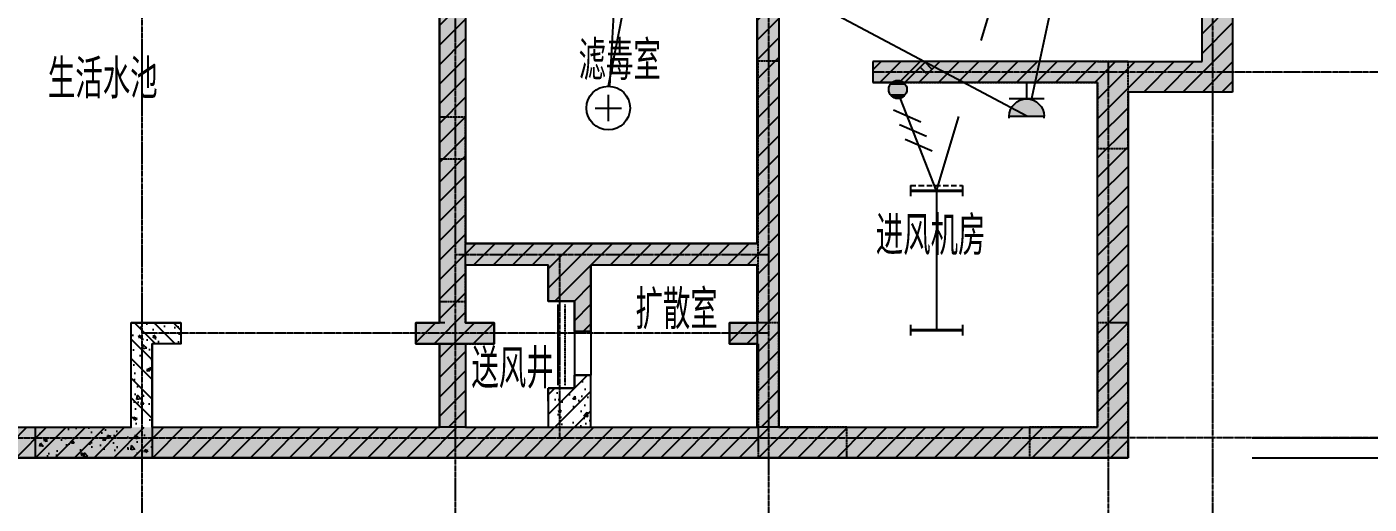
# Model space of a CAD drawing. Extents: x -170759 to 304867, y -311201 to 112352.
# Drawn here: x -32336 to -16916, y -125400 to -119919 of the extents above; entities that cross this region are included whole.
import ezdxf
from ezdxf.enums import TextEntityAlignment as Align

# ---------------------------------------------------------------- set-up
doc = ezdxf.new("R2010")
doc.units = 0
for name, pattern in [('ACAD_ISO04W100', [30.5, 24, -3, 0.5, -3]), ('DASHED', [0.75, 0.5, -0.25]), ('DOTE', [2.42, 2, -0.2, 0.02, -0.2]), ('HIDDEN', [0.375, 0.25, -0.125])]:
    doc.linetypes.add(name, pattern=pattern)
doc.layers.get('0').update_dxf_attribs({"linetype": 'CONTINUOUS'})
doc.layers.get('DEFPOINTS').update_dxf_attribs({"linetype": 'CONTINUOUS'})
for name, color, linetype in [('7', 8, 'CONTINUOUS'), ('AXIS', 3, 'CONTINUOUS'), ('DOTE', 251, 'CONTINUOUS'), ('EQUIP', 3, 'CONTINUOUS'), ('PUB_DIM', 3, 'CONTINUOUS'), ('TXT', 3, 'CONTINUOUS'), ('WAL', 20, 'CONTINUOUS'), ('WALL', 7, 'CONTINUOUS'), ('WIRE', 1, 'CONTINUOUS'), ('ZHU', 251, 'CONTINUOUS'), ('ZXX', 2, 'ACAD_ISO04W100')]:
    doc.layers.add(name, color=color, linetype=linetype)
doc.styles.add('DIM_FONT', font='SIMPLEX.shx', dxfattribs={"width": 0.8})
doc.styles.add('HZTXT', font='txt.shx', dxfattribs={"width": 0.8, "bigfont": 'hztxt.shx'})
doc.dimstyles.new('NORMAL', dxfattribs={"dimtxt": 300, "dimasz": 1, "dimexe": 250, "dimexo": 300, "dimgap": 150, "dimtad": 1, "dimdec": 0, "dimzin": 0, "dimdsep": 46, "dimtxsty": 'DIM_FONT', "dimblk": '_DIMX', "dimblk1": '_DIMX', "dimblk2": '_DIMX', "dimsah": 1, "dimcen": 2.5, "dimclrt": 7, "dimadec": 0, "dimazin": 0, "dimtfac": 1, "dimtdec": 0, "dimtix": 1, "dimtmove": 2, "dimatfit": 3, "dimldrblk": '_DIMX', "dimfxl": 0, "dimtolj": 1, "dimtzin": 0, "dimarcsym": 0})
pattern_1 = [(50, (-108706.48, -140644.84), (364.3693, -31.8782), [38.1, -419.1]), (355, (-108706.48, -140644.84), (-70.4857, 382.1133), [30.48, -335.28]), (100.451, (-108676.1, -140647.5), (293.885, 350.2334), [32.38, -356.18]), (46.1842, (-108706.5, -140543.24), (542.158, -84.0847), [57.15, -628.65]), (96.6356, (-108661.3, -140550.25), (474.8085, 494.851), [48.57, -534.27]), (351.184, (-108706.5, -140543.24), (474.8092, 494.8502), [45.72, -502.92]), (21, (-108655.68, -140568.64), (303.2298, -204.531), [38.1, -419.1]), (326, (-108655.68, -140568.64), (123.604, 368.376), [30.48, -335.28]), (71.4514, (-108630.4, -140585.7), (426.833, 163.8457), [32.38, -356.18]), (37.5, (-108706.48, -140644.84), (6.1772, 169.11008), [0, -331.216, 0, -340.36, 0, -336.55]), (7.5, (-108706.48, -140644.84), (133.63933, 200.36115), [0, -194.056, 0, -323.596, 0, -128.27]), (327.5, (-108819.76, -140644.84), (271.1812, -11.45749), [0, -127, 0, -396.24, 0, -525.78]), (317.5, (-108870.56, -140644.84), (296.25836, 50.853), [0, -165.1, 0, -263.144, 0, -373.38])]

# ---------------------------------------------------------------- blocks, each defined once
blk = doc.blocks.new('_DIMX')
blk.add_line((-150, 0), (150, 0))
at = {"const_width": 50}
blk.add_lwpolyline([(-70, -70), (70, 70)], dxfattribs=at)
blk = doc.blocks.new('*D721')
at = {"layer": 'AXIS', "color": 0, "lineweight": -2}
for p, q in [((-18261, -124637), (-14037, -124637)), ((-14287, -124636), (-14287, -124635)), ((-14287, -124637), (-14287, -124867)), ((-18261, -124867), (-14037, -124867)), ((-14287, -124868), (-14287, -124869))]:
    blk.add_line(p, q, dxfattribs=at)
at = {"layer": 'DEFPOINTS', "color": 0}
for p in [(-18561, -124637, 0), (-18561, -124867, 0), (-14287, -124867)]:
    blk.add_point(p, dxfattribs=at)
at = {"layer": 'AXIS', "color": 0, "lineweight": -2}
for p, rotation in [((-14287, -124637), 270), ((-14287, -124867), 90)]:
    blk.add_blockref('_DIMX', p, dxfattribs=dict(at, rotation=rotation))
at = {"layer": 'AXIS', "color": 7, "insert": (-14587, -124752), "char_height": 300, "attachment_point": 5, "rotation": 90, "style": 'DIM_FONT'}
blk.add_mtext('\\A1;230', dxfattribs=at)
blk = doc.blocks.new('_LINKPT1')
blk.add_line((0, 0), (0, 0))
blk = doc.blocks.new('M_Y42QFV')
for p, q in [((-0.3, 0), (0.3, 0)), ((0, 0.3), (0, -0.3))]:
    blk.add_line(p, q)
blk.add_circle((0, 0), 0.5)
for p in [(0, 0.5), (-0.5, 0), (0.5, 0), (0, -0.5)]:
    blk.add_blockref('_LINKPT1', p)
at = {"width": 0.8, "flags": 9}
blk.add_attdef('A', (0, 0), '', height=0.00002, dxfattribs=at)
blk = doc.blocks.new('M_Y4YTM')
for p, q in [((-1.2, 0.25), (-1.2, -0.25)), ((-1.2, 0), (1.2, 0)), ((1.2, 0.25), (1.2, -0.25))]:
    blk.add_line(p, q)
at = {"const_width": 0.14}
blk.add_lwpolyline([(-1.2, 0), (1.2, 0)], dxfattribs=at)
at = {"xscale": 0.002, "yscale": 0.002, "zscale": 0.002}
for p in [(-1.2, 0), (0, 0), (1.2, 0)]:
    blk.add_blockref('_LINKPT1', p, dxfattribs=at)
at = {"width": 0.8, "flags": 9}
blk.add_attdef('A', (0, 0), '', height=0.00002, dxfattribs=at)
blk = doc.blocks.new('M_X23')
for p, q in [((-0.5, 1.05), (-0.5, 1)), ((-0.5, 1), (0.5, 1)), ((0.5, 1.05), (0.5, 1)), ((0.5, 0.5), (-0.5, 0.5)), ((0, 0.5), (0, 0))]:
    blk.add_line(p, q)
blk.add_arc((0, 1), 0.5, 180, 0)
for points in [[(0.433, 0.75), (-0.433, 0.75), (0.5, 1), (-0.5, 1)], [(0.25, 0.567), (-0.25, 0.567), (0.433, 0.75), (-0.433, 0.75)], [(0, 0.5), (0, 0.5), (0.25, 0.567), (-0.25, 0.567)]]:
    blk.add_solid(points)
blk.add_blockref('_LINKPT1', (0.001, 0))
at = {"width": 0.8, "flags": 9}
blk.add_attdef('A', (0, 0), '', height=0.00002, dxfattribs=at)
blk = doc.blocks.new('M_X6')
for p, q in [((0.147, 0.356), (0.625, 0.833)), ((0.512, 0.72), (0.653, 0.579)), ((0.625, 0.833), (0.766, 0.692))]:
    blk.add_line(p, q)
blk.add_circle((0, 0.208), 0.208)
for points in [[(-0.18, 0.313), (0.18, 0.313), (-0.208, 0.208), (0.208, 0.208)], [(-0.104, 0.389), (0.104, 0.389), (-0.18, 0.313), (0.18, 0.313)], [(0, 0.417), (0, 0.417), (-0.104, 0.389), (0.104, 0.389)], [(-0.18, 0.104), (0.18, 0.104), (-0.208, 0.208), (0.208, 0.208)], [(-0.104, 0.028), (0.104, 0.028), (-0.18, 0.104), (0.18, 0.104)], [(0, 0), (0, 0), (-0.104, 0.028), (0.104, 0.028)]]:
    blk.add_solid(points)
for p in [(0, 0.417), (-0.208, 0.208), (0.208, 0.208), (0, 0)]:
    blk.add_blockref('_LINKPT1', p)
at = {"width": 0.8, "flags": 9}
blk.add_attdef('A', (0, 0), '', height=0.00002, dxfattribs=at)
blk = doc.blocks.new('_Y1QMM')
at = {"linetype": 'DASHED', "ltscale": 0.5}
blk.add_line((-1.2, 0.25), (1.2, 0.25), dxfattribs=at)
for p, q in [((-1.2, 0.25), (-1.2, -0.25)), ((-1.2, 0), (1.2, 0)), ((1.2, 0.25), (1.2, -0.25))]:
    blk.add_line(p, q)
at = {"const_width": 0.14}
blk.add_lwpolyline([(-1.2, 0), (1.2, 0)], dxfattribs=at)
at = {"xscale": 0.002, "yscale": 0.002, "zscale": 0.002}
for p in [(-1.2, 0), (0, 0), (1.2, 0)]:
    blk.add_blockref('_LINKPT1', p, dxfattribs=at)
at = {"style": 'DIM_FONT', "width": 0.8, "flags": 9}
blk.add_attdef('A', (0, 0), '', height=0.00002, dxfattribs=at)
blk = doc.blocks.new('_WIE3')
for p, q in [((-0.2, 0.4), (-1, -0.4)), ((0.4, 0.4), (-0.4, -0.4)), ((1, 0.4), (0.2, -0.4))]:
    blk.add_line(p, q)
at = {"width": 0.8}
blk.add_attdef('N', text='', height=1, dxfattribs=at).set_placement((-0.017, 1.056), align=Align.MIDDLE)

msp = doc.modelspace()

# ---------------------------------------------------------------- hatches: boundary and pattern name
at = {"layer": 'WIRE'}
h = msp.add_hatch(dxfattribs=at)
h.set_pattern_fill('AR-CONC', scale=2, style=0)
h.set_pattern_definition(pattern_1)
h.paths.add_polyline_path([(-47996.48801, -110637.31182), (-47996.48801, -110117.31182), (-50746.48801, -110117.31182), (-50746.48801, -120667.31182), (-49546.48801, -120667.31182), (-49546.48801, -124867.31182), (-19686.48801, -124867.31182), (-19686.48801, -120667.31182), (-18486.48801, -120667.31182), (-18486.48801, -118517.31182), (-18536.48801, -118517.31182), (-18536.48801, -110117.31182), (-19116.48801, -110117.31182), (-19116.48801, -110357.31182), (-18836.48801, -110357.31182), (-18836.48801, -120317.31182), (-22616.48801, -120317.31182), (-22616.48801, -120557.31182), (-20036.48801, -120557.31182), (-20036.48801, -124517.31182), (-23696.48801, -124517.31182), (-49196.48801, -124517.31182), (-49196.48801, -120317.31182), (-50396.48801, -120317.31182), (-50396.48585, -110357.31162), (-49446.48801, -110357.31182), (-49446.48801, -110637.31182), (-49196.48801, -110637.31182), (-49196.48801, -110357.31182), (-48236.48801, -110357.31182), (-48236.48801, -110637.31182)])
h = msp.add_hatch(dxfattribs=at)
h.set_pattern_fill('ANSI31', scale=50, style=0)
h.set_pattern_definition([(45, (-108706.48, -140271.6), (-112.2532, 112.2532), [])])
h.paths.add_polyline_path([(-47996.48801, -110637.31182), (-47996.48801, -110117.31182), (-50746.48801, -110117.31182), (-50746.48801, -120667.31182), (-49546.48801, -120667.31182), (-49546.48801, -124867.31182), (-19686.48801, -124867.31182), (-19686.48801, -120667.31182), (-18486.48801, -120667.31182), (-18486.48801, -118517.31182), (-18536.48801, -118517.31182), (-18536.48801, -110117.31182), (-19116.48801, -110117.31182), (-19116.48801, -110357.31182), (-18836.48801, -110357.31182), (-18836.48801, -120317.31182), (-22616.48801, -120317.31182), (-22616.48801, -120557.31182), (-20036.48801, -120557.31182), (-20036.48801, -124517.31182), (-23696.48801, -124517.31182), (-49196.48801, -124517.31182), (-49196.48801, -120317.31182), (-50396.48801, -120317.31182), (-50396.48585, -110357.31162), (-49446.48801, -110357.31182), (-49446.48801, -110637.31182), (-49196.48801, -110637.31182), (-49196.48801, -110357.31182), (-48236.48801, -110357.31182), (-48236.48801, -110637.31182)])
h = msp.add_hatch(dxfattribs=at)
h.set_pattern_fill('AR-CONC', scale=2, style=0)
h.set_pattern_definition(pattern_1)
h.paths.add_polyline_path([(-31136.48801, -119357.31182), (-31136.48801, -118517.31182), (-27596.48801, -118517.31182), (-27596.48801, -118017.31182), (-27296.48801, -118017.31182), (-27296.48801, -118517.31182), (-26816.48801, -118517.31182), (-26816.48801, -118757.31182), (-27296.48801, -118757.31182), (-27296.48801, -122407.31182), (-23946.48801, -122407.31182), (-23946.48801, -118757.31182), (-25916.48801, -118757.31182), (-25916.48801, -118517.31182), (-23946.48801, -118517.31182), (-23946.48801, -118057.31182), (-23696.48801, -118057.31182), (-23696.48801, -124517.31182), (-23946.48801, -124517.31182), (-23946.48801, -123557.31182), (-24266.48801, -123557.31182), (-24265.82192, -123317.31367), (-23946.48801, -123318.56075), (-23946.48801, -122657.31182), (-25856.4882, -122657.31182), (-25856.4882, -123417.91892), (-26046.48819, -123417.91892), (-26046.48819, -123067.91892), (-26346.48801, -123067.91892), (-26346.48801, -122657.31182), (-27296.48801, -122657.31182), (-27296.48801, -123317.31182), (-26966.48801, -123317.31182), (-26966.48801, -123557.31182), (-27866.48801, -123557.31182), (-27296.48801, -123557.31182), (-27296.48801, -124517.31182), (-27596.48801, -124517.31182), (-27596.48801, -123557.31182), (-27866.48801, -123557.31182), (-27866.48801, -123317.31182), (-27596.48801, -123317.31182), (-27596.48801, -118757.31182), (-30896.48801, -118757.31182), (-30896.48801, -119357.31182)])
h = msp.add_hatch(dxfattribs=at)
h.set_pattern_fill('ANSI31', scale=50, style=0)
h.set_pattern_definition([(45, (-108055.2, -140644.84), (-112.2532, 112.2532), [])])
h.paths.add_polyline_path([(-31136.48801, -119357.31182), (-31136.48801, -118517.31182), (-27596.48801, -118517.31182), (-27596.48801, -118017.31182), (-27296.48801, -118017.31182), (-27296.48801, -118517.31182), (-26816.48801, -118517.31182), (-26816.48801, -118757.31182), (-27296.48801, -118757.31182), (-27296.48801, -122407.31182), (-23946.48801, -122407.31182), (-23946.48801, -118757.31182), (-25916.48801, -118757.31182), (-25916.48801, -118517.31182), (-23946.48801, -118517.31182), (-23946.48801, -118057.31182), (-23696.48801, -118057.31182), (-23696.48801, -124517.31182), (-23946.48801, -124517.31182), (-23946.48801, -123557.31182), (-24266.48801, -123557.31182), (-24265.82192, -123317.31367), (-23946.48801, -123318.56075), (-23946.48801, -122657.31182), (-25856.4882, -122657.31182), (-25856.4882, -123417.91892), (-26046.48819, -123417.91892), (-26046.48819, -123067.91892), (-26346.48801, -123067.91892), (-26346.48801, -122657.31182), (-27296.48801, -122657.31182), (-27296.48801, -123317.31182), (-26966.48801, -123317.31182), (-26966.48801, -123557.31182), (-27866.48801, -123557.31182), (-27296.48801, -123557.31182), (-27296.48801, -124517.31182), (-27596.48801, -124517.31182), (-27596.48801, -123557.31182), (-27866.48801, -123557.31182), (-27866.48801, -123317.31182), (-27596.48801, -123317.31182), (-27596.48801, -118757.31182), (-30896.48801, -118757.31182), (-30896.48801, -119357.31182)])
h = msp.add_hatch(dxfattribs=at)
h.set_pattern_fill('AR-CONC', scale=2, style=0)
h.set_pattern_definition([(130, (39473.5, -140644.84), (-364.3693, -31.8782), [38.1, -419.1]), (185, (39473.5, -140644.84), (70.4857, 382.1133), [30.48, -335.28]), (79.549, (39443.14, -140647.5), (-293.885, 350.2334), [32.38, -356.18]), (133.8158, (39473.5, -140543.24), (-542.158, -84.0847), [57.15, -628.65]), (83.3644, (39428.3, -140550.25), (-474.8085, 494.851), [48.57, -534.27]), (188.816, (39473.5, -140543.24), (-474.809, 494.8502), [45.72, -502.92]), (159, (39422.7, -140568.64), (-303.2298, -204.531), [38.1, -419.1]), (214, (39422.7, -140568.64), (-123.604, 368.376), [30.48, -335.28]), (108.5486, (39397.43, -140585.7), (-426.833, 163.8457), [32.38, -356.18]), (142.5, (39473.5, -140644.84), (-6.1772, 169.11008), [0, -331.216, 0, -340.36, 0, -336.55]), (172.5, (39473.5, -140644.84), (-133.63933, 200.36115), [0, -194.056, 0, -323.596, 0, -128.27]), (212.5, (39586.79, -140644.84), (-271.1812, -11.4575), [0, -127, 0, -396.24, 0, -525.78]), (222.5, (39637.59, -140644.84), (-296.2584, 50.853), [0, -165.1, 0, -263.144, 0, -373.38])])
h.paths.add_polyline_path([(-32236.48801, -124867.31182), (-32236.48801, -124517.31182), (-31136.48801, -124517.31182), (-31136.48801, -123317.31182), (-30566.48801, -123317.31182), (-30566.48801, -123557.31182), (-30896.48801, -123557.31182), (-30896.48801, -124867.31182)])
h = msp.add_hatch(dxfattribs=at)
h.set_pattern_fill('AR-CONC', scale=2, style=0)
h.set_pattern_definition(pattern_1)
h.paths.add_polyline_path([(-26346.48819, -124067.91892), (-26346.48819, -124517.31182), (-25856.48819, -124517.31182), (-25856.48819, -123917.91892), (-26046.48819, -123917.91892), (-26046.48819, -124067.91892)])
h = msp.add_hatch(dxfattribs=at)
h.set_pattern_fill('ANSI31', scale=50, style=0)
h.set_pattern_definition([(45, (-109300.2, -140644.84), (-112.2532, 112.2532), [])])
h.paths.add_polyline_path([(-26346.48819, -124067.91892), (-26346.48819, -124517.31182), (-25856.48819, -124517.31182), (-25856.48819, -123917.91892), (-26046.48819, -123917.91892), (-26046.48819, -124067.91892)])

# ---------------------------------------------------------------- linework, layer by layer
at = {"layer": '7'}
for p, q in [((-26231.04831, -124032.29621, 0), (-26231.04831, -123108.93863, 0)), ((-26046.48819, -123417.91892, 0), (-26046.48819, -123917.91892, 0)), ((-25856.48819, -123417.91892, 0), (-25856.48819, -123917.91892, 0))]:
    msp.add_line(p, q, dxfattribs=at)
at = {"layer": 'DOTE', "color": 251, "linetype": 'DOTE', "ltscale": 0.5}
for p, q in [((-18716.48801, -109378.00203, 0), (-18716.48801, -132689.54329, 0)), ((-31016.48801, -114437.31182, 0), (-31016.48801, -132689.54329, 0)), ((-27416.48801, -116117.31182, 0), (-27416.48801, -132689.54329, 0)), ((-23816.48801, -116237.31182, 0), (-23816.48801, -132689.54329, 0)), ((-19916.48801, -120317.31182, 0), (-19916.48801, -132689.54329, 0)), ((-12946.84128, -120437.31182), (-22616.48801, -120437.31182, 0)), ((-23816.48801, -122537.31182, 0), (-27416.48801, -122537.31182, 0)), ((-23816.48801, -122537.31182, 0), (-26346.48801, -122537.31182, 0)), ((-26216.48801, -122537.31182, 0), (-26216.48801, -124637.31182, 0)), ((-26216.48801, -122537.31182, 0), (-26216.48801, -124637.31182, 0)), ((-23816.48801, -123437.31182, 0), (-31016.48801, -123437.31182, 0)), ((-64996.48801, -124637.31182, 0), (-19916.48801, -124637.31182, 0)), ((-12946.84128, -124637.31182), (-20536.66588, -124637.31182, 0))]:
    msp.add_line(p, q, dxfattribs=at)
at = {"layer": 'WAL', "color": 2, "linetype": 'HIDDEN'}
msp.add_line((-26151.38211, -124036.49331, 0), (-26151.38211, -123108.93863, 0), dxfattribs=at)
at = {"layer": 'WALL'}
for p, q in [((-18836.48801, -120317.31182, 0), (-18836.48801, -111617.3843, 0)), ((-18486.48801, -111857.31182, 0), (-18486.48801, -120667.31182, 0)), ((-27596.48801, -118757.31182, 0), (-27596.48801, -123317.31182, 0)), ((-27296.48801, -118757.31182, 0), (-27296.48801, -122407.31182, 0)), ((-23946.48801, -118757.31182, 0), (-23946.48801, -122417.31182, 0)), ((-23696.48801, -118757.31182, 0), (-23696.48801, -124517.31182, 0)), ((-20036.48801, -120317.31182, 0), (-22616.48801, -120317.31182, 0)), ((-22616.48801, -120317.31182, 0), (-22616.48801, -120557.31182, 0)), ((-20036.48801, -120317.31182, 0), (-18836.48801, -120317.31182, 0)), ((-20036.48801, -120557.31182, 0), (-22616.48801, -120557.31182, 0)), ((-20036.48801, -124517.31182, 0), (-20036.48801, -120557.31182, 0)), ((-19686.48801, -120667.31182, 0), (-19686.48801, -124867.31182, 0)), ((-18486.48801, -120667.31182, 0), (-19686.48801, -120667.31182, 0)), ((-23946.48801, -122407.31182, 0), (-27296.48801, -122407.31182, 0)), ((-26346.48801, -122657.31182, 0), (-27296.48801, -122657.31182, 0)), ((-27296.48801, -122657.31182, 0), (-27296.48801, -123317.31182, 0)), ((-26346.48801, -122657.31182, 0), (-26346.48801, -123067.91892, 0)), ((-23946.48801, -122657.31182, 0), (-25856.4882, -122657.31182, 0)), ((-23946.48801, -122657.31182, 0), (-23946.48801, -124517.31182, 0)), ((-30566.48801, -123317.31182, 0), (-31136.48801, -123317.31182, 0)), ((-31136.48801, -124517.31182, 0), (-31136.48801, -123317.31182, 0)), ((-27866.48801, -123317.31182, 0), (-27866.48801, -123557.31182, 0)), ((-27536.48801, -123317.31182, 0), (-27866.48801, -123317.31182, 0)), ((-26966.48801, -123317.31182, 0), (-27296.48801, -123317.31182, 0)), ((-26966.48801, -123317.31182, 0), (-26966.48801, -123557.31182, 0)), ((-23936.48801, -123317.31182, 0), (-24266.48801, -123317.31182, 0)), ((-24266.48801, -123317.31182, 0), (-24266.48801, -123557.31182, 0)), ((-23936.48801, -123317.31182, 0), (-24266.48801, -123317.31182, 0)), ((-24266.48801, -123317.31182, 0), (-24266.48801, -123557.31182, 0)), ((-23936.48801, -123317.31182, 0), (-24266.48801, -123317.31182, 0)), ((-30566.48801, -123557.31182, 0), (-30896.48801, -123557.31182, 0)), ((-30896.48801, -124517.31182, 0), (-30896.48801, -123557.31182, 0)), ((-27596.48801, -123557.31182, 0), (-27866.48801, -123557.31182, 0)), ((-27596.48801, -123557.31182, 0), (-27596.48801, -124517.31182, 0)), ((-27296.48801, -123557.31182, 0), (-27296.48801, -124517.31182, 0)), ((-26966.48801, -123557.31182, 0), (-27296.48801, -123557.31182, 0)), ((-23936.48801, -123557.31182, 0), (-24266.48801, -123557.31182, 0)), ((-23936.48801, -123557.31182, 0), (-24266.48801, -123557.31182, 0)), ((-23936.48801, -123557.31182, 0), (-24266.48801, -123557.31182, 0)), ((-26346.48819, -124067.91892, 0), (-26346.48819, -124517.31182, 0)), ((-26346.48801, -124217.31182, 0), (-26346.48801, -124067.91892, 0)), ((-34496.48801, -124517.31182, 0), (-31136.48801, -124517.31182, 0)), ((-30896.48801, -124517.31182, 0), (-27596.48801, -124517.31182, 0)), ((-27296.48801, -124517.31182, 0), (-26346.48819, -124517.31182, 0)), ((-25856.48819, -124517.31182, 0), (-23946.48801, -124517.31182, 0)), ((-23696.48801, -124517.31182, 0), (-20036.48801, -124517.31182, 0)), ((-20816.48801, -124517.31182, 0), (-20036.48801, -124517.31182, 0)), ((-20816.48801, -124517.31182, 0), (-20036.48801, -124517.31182, 0)), ((-49546.48801, -124867.31182, 0), (-19686.48801, -124867.31182, 0))]:
    msp.add_line(p, q, dxfattribs=at)
at = {"layer": 'WALL', "color": 7}
for p, q in [((-25856.48819, -123417.91892, 0), (-25856.4882, -122657.31182, 0)), ((-26346.48801, -123067.91892, 0), (-26046.48819, -123067.91892, 0)), ((-26046.48819, -123067.91892, 0), (-26046.48819, -123417.91892, 0)), ((-26046.48819, -123417.91892, 0), (-26046.48819, -123067.91892, 0)), ((-26046.48819, -123417.91892, 0), (-25856.48819, -123417.91892, 0)), ((-26046.48819, -123917.91892, 0), (-26046.48819, -124067.91892, 0)), ((-26046.48819, -123917.91892, 0), (-25856.48819, -123917.91892, 0)), ((-26046.48819, -124067.91892, 0), (-26046.48819, -123917.91892, 0)), ((-25856.48819, -124517.31182, 0), (-25856.48819, -123917.91892, 0)), ((-26346.48819, -124067.91892, 0), (-26046.48819, -124067.91892, 0))]:
    msp.add_line(p, q, dxfattribs=at)
at = {"layer": 'WIRE'}
for p, q in [((-25475.18008, -117658.35419), (-25642.88206, -120601.27552)), ((-25324.40468, -118902.69696, 0), (-25657.10521, -120600.87059)), ((-20850.64404, -120946.24605), (-24493.86349, -119006.5846)), ((-21372.53298, -120076.78727), (-21038.75799, -118956.08941)), ((-20395.48234, -118893.17302), (-20800.64404, -120759.64351)), ((-21886.3857, -121802.12219), (-22305.07329, -120735.04444, 0)), ((-21886.3857, -121802.12219), (-21631.69479, -120946.96057)), ((-21886.3857, -121802.12219), (-21886.3857, -123402.10196))]:
    msp.add_line(p, q, dxfattribs=at)
at = {"layer": 'WIRE', "color": 7}
for p, q in [((-30858.96472, -123557.31182, 0), (-31098.96472, -123317.31182, 0)), ((-30634.45832, -123557.31182, 0), (-30874.45832, -123317.31182, 0)), ((-30566.48801, -123400.77573, 0), (-30649.95192, -123317.31182, 0)), ((-30566.48801, -123317.31182, 0), (-30566.48801, -123557.31182, 0)), ((-30896.48801, -123744.29494, 0), (-31136.48801, -123504.29494, 0)), ((-30896.48801, -123968.80134, 0), (-31136.48801, -123728.80134, 0)), ((-30896.48801, -124193.30774, 0), (-31136.48801, -123953.30774, 0)), ((-30896.48801, -124417.81415, 0), (-31136.48801, -124177.81415, 0)), ((-19686.48801, -124867.31182, 0), (-64886.48801, -124867.31182, 0)), ((-64886.48801, -124867.31182, 0), (-19686.48801, -124867.31182, 0))]:
    msp.add_line(p, q, dxfattribs=at)
at = {"layer": 'WIRE', "color": 7, "elevation": 0}
msp.add_lwpolyline([(-32236.48801, -124867.31182), (-32236.48801, -124517.31182), (-31136.48801, -124517.31182), (-31136.48801, -123317.31182), (-30566.48801, -123317.31182), (-30566.48801, -123557.31182), (-30896.48801, -123557.31182), (-30896.48801, -124867.31182), (-32236.48801, -124867.31182)], dxfattribs=at)
at = {"layer": 'ZHU', "elevation": 0}
for points in [[(-23696.48801, -118057.31182), (-23696.48801, -124517.31182), (-23946.48801, -124517.31182), (-23946.48801, -123557.31182), (-24266.48801, -123557.31182), (-24265.82192, -123317.31367), (-23946.48801, -123318.56075), (-23946.48801, -122657.31182), (-25856.4882, -122657.31182), (-25856.4882, -123417.91892), (-26046.48819, -123417.91892), (-26046.48819, -123067.91892), (-26346.48801, -123067.91892), (-26346.48801, -122657.31182), (-27296.48801, -122657.31182), (-27296.48801, -123317.31182), (-26966.48801, -123317.31182), (-26966.48801, -123557.31182), (-27866.48801, -123557.31182), (-27296.48801, -123557.31182), (-27296.48801, -124517.31182), (-27596.48801, -124517.31182), (-27596.48801, -123557.31182), (-27866.48801, -123557.31182), (-27866.48801, -123317.31182), (-27596.48801, -123317.31182), (-27596.48801, -118757.31182)], [(-27296.48801, -118757.31182), (-27296.48801, -122407.31182), (-23946.48801, -122407.31182), (-23946.48801, -118757.31182)]]:
    msp.add_lwpolyline(points, dxfattribs=at)
msp.add_lwpolyline([(-26346.48819, -124067.91892), (-26346.48819, -124517.31182), (-25856.48819, -124517.31182), (-25856.48819, -123917.91892), (-26046.48819, -123917.91892), (-26046.48819, -124067.91892)], close=True, dxfattribs=at)
at = {"layer": 'ZXX', "color": 30}
for p, q in [((-27296.48801, -121437.31182, 0), (-27596.48801, -121437.31182, 0)), ((-27296.48801, -123077.31182, 0), (-27596.48801, -123077.31182, 0))]:
    msp.add_line(p, q, dxfattribs=at)
at = {"layer": 'ZXX', "color": 30, "elevation": 0}
for points in [[(-23936.48801, -123318.56075), (-23936.48801, -120308.65229), (-23696.48801, -120308.65229), (-23696.48801, -123318.56075), (-23936.48801, -123318.56075)], [(-20036.48801, -121317.31182), (-19686.48801, -121317.31182), (-19686.48801, -120317.31182), (-22616.48801, -120317.31182), (-22616.48801, -120557.31182), (-20036.48801, -120557.31182), (-20036.48801, -121317.31182)], [(-26966.48801, -123557.31182), (-26966.48801, -123317.31182), (-27296.48801, -123317.31182), (-27296.48801, -120957.31182), (-27596.48801, -120957.31182), (-27596.48801, -123317.31182), (-27866.48801, -123317.31182), (-27866.48801, -123557.31182), (-26966.48801, -123557.31182)], [(-22916.48801, -124867.31182), (-22916.48801, -124517.31182), (-23696.48801, -124517.31182), (-23696.48801, -123318.8938), (-24266.48801, -123317.31182), (-24266.48801, -123557.31182), (-23936.48801, -123557.31182), (-23936.48801, -124867.31182), (-22916.48801, -124867.31182)], [(-19686.48801, -123317.31182), (-20036.48801, -123317.31182), (-20036.48801, -124517.31182), (-20816.48801, -124517.31182), (-20816.48801, -124867.31182), (-19686.48801, -124867.31182), (-19686.48801, -123317.31182)]]:
    msp.add_lwpolyline(points, dxfattribs=at)

# ---------------------------------------------------------------- block references
at = {"layer": 'EQUIP'}
for name, p, xscale, yscale, zscale in [('M_X6', (-22331.11496, -120742.02229, 0), 500, 500, 500), ('M_Y42QFV', (-25657.10521, -120850.87059), 500, 500, 500), ('_Y1QMM', (-21886.3857, -121802.12219), 250, 250, 250), ('M_Y4YTM', (-21886.3857, -123402.10196), 250, 250, 250)]:
    msp.add_blockref(name, p, dxfattribs=dict(at, xscale=xscale, yscale=yscale, zscale=zscale))
at = {"layer": 'EQUIP', "xscale": -400, "yscale": 400, "zscale": 400, "rotation": 180}
msp.add_blockref('M_X23', (-20850.64404, -120546.24605), dxfattribs=at)
at = {"layer": 'PUB_DIM', "xscale": 299.9999999999973, "yscale": 300, "zscale": 300, "rotation": 291.4234999999994}
msp.add_blockref('_WIE3', (-22157.49422, -121111.16818, 0), dxfattribs=at)

# ---------------------------------------------------------------- texts
at = {"layer": 'TXT', "color": 3, "linetype": 'Continuous', "style": 'HZTXT', "width": 0.7}
for s, p in [('滤毒室', (-25998.20383, -120530.08715)), ('生活水池', (-32094.57614, -120741.25835, 0)), ('进风机房', (-22584.03293, -122540.59685)), ('送风井', (-27229.6331, -124068.66527, 0))]:
    msp.add_text(s, height=450, dxfattribs=at).set_placement(p)
msp.add_text('扩散室', height=450, rotation=0.000000005, dxfattribs=at).set_placement((-25344.94768, -123390.08661, 0))

# ---------------------------------------------------------------- dimensions: what is measured, and where the dimension line sits
at = {"layer": 'AXIS'}
dim = msp.add_linear_dim(base=(-14286.56842, -124867.31182), p1=(-18560.72408, -124637.31182, 0), p2=(-18560.72408, -124867.31182, 0), angle=90, dimstyle='NORMAL', dxfattribs=at)
dim.commit()
dim.dimension.update_dxf_attribs({"geometry": '*D721', "text_midpoint": (-14586.56842, -124752.31182)})

doc.saveas('drawing.dxf')
